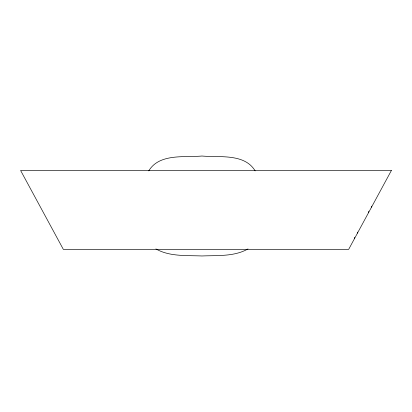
<?xml version="1.0" encoding="UTF-8"?>
<svg xmlns="http://www.w3.org/2000/svg" width="412" height="412" viewBox="0 0 412 412"><rect width="100%" height="100%" fill="white"/><g stroke="black" fill="none" stroke-linecap="round" stroke-linejoin="round"><path stroke-width="0.62" d="M148.758 170.882C159.331 153.182 184.653 157.595 201.952 156.024C219.246 157.595 244.568 153.182 255.141 170.882M247.998 248.92C234.248 256.794 217.268 255.296 201.952 255.976C186.631 255.296 169.651 256.794 155.901 248.92M371.506 206.155L371.506 207.205M368.699 211.33L368.699 212.381M357.462 232.085L357.462 233.135M354.639 237.286L354.639 238.337M391.4 170.475L348.665 249.368L63.335 249.368L20.6 170.475L391.4 170.475"/></g></svg>
